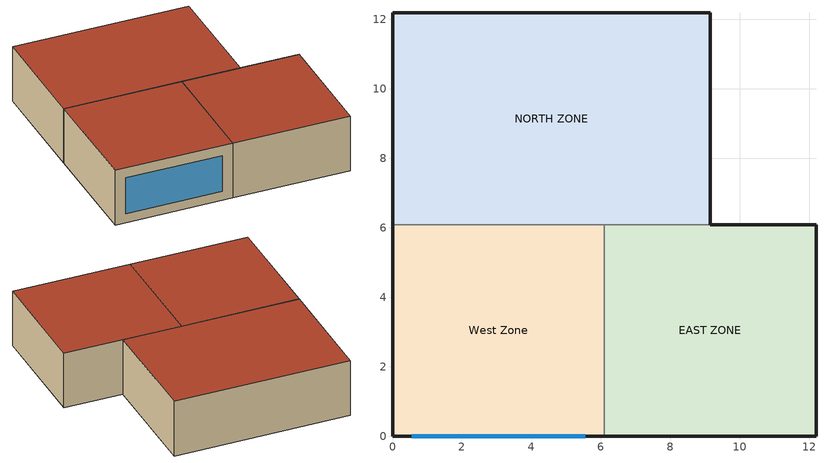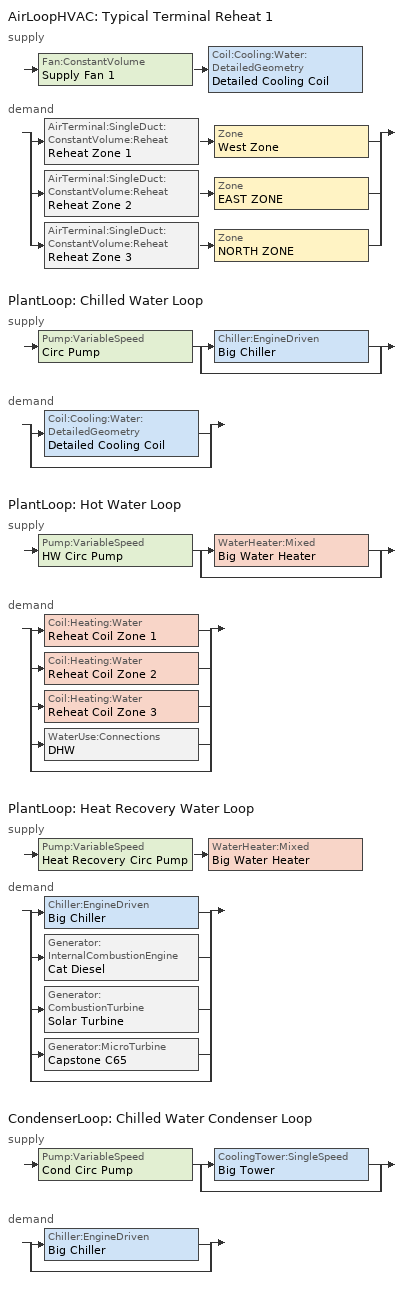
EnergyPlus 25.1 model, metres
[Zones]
West Zone
 floor adiabatic (FLOOR SLAB 8 IN): 0,0 0,6.1 6.1,6.1 6.1,0 z0
 wall outside (EXTWALL80): 0,6.1 0,0 6.1,0 z0:3.05
 wall to NORTH ZONE (PARTITION06): 6.1,6.1 0,6.1 z0:3.05
 wall to EAST ZONE (PARTITION06): 6.1,0 6.1,6.1 z0:3.05
 window (WIN-CON-LIGHT): 0.55,0 5.55,0 z0.5:2.5
 roof outside (ROOF34): 0,6.1 0,0 6.1,0 6.1,6.1 z3.05
EAST ZONE
 floor adiabatic (FLOOR SLAB 8 IN): 6.1,0 6.1,6.1 12.19,6.1 12.19,0 z0
 wall outside (EXTWALL80): 6.1,0 12.19,0 12.19,6.1 9.14,6.1 z0:3.05
 wall to NORTH ZONE (PARTITION06): 9.14,6.1 6.1,6.1 z0:3.05
 roof outside (ROOF34): 6.1,6.1 6.1,0 12.19,0 12.19,6.1 z3.05
NORTH ZONE
 floor adiabatic (FLOOR SLAB 8 IN): 0,6.1 0,12.19 9.14,12.19 9.14,6.1 z0
 wall outside (EXTWALL80): 9.14,6.1 9.14,12.19 0,12.19 0,6.1 z0:3.05
 roof outside (ROOF34): 0,12.19 0,6.1 9.14,6.1 9.14,12.19 z3.05
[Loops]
AirLoopHVAC 'Typical Terminal Reheat 1'
 supply: Fan:ConstantVolume 'Supply Fan 1' > Coil:Cooling:Water:DetailedGeometry 'Detailed Cooling Coil'
 demand: split
  | AirTerminal:SingleDuct:ConstantVolume:Reheat 'Reheat Zone 1' > Zone 'West Zone'
  | AirTerminal:SingleDuct:ConstantVolume:Reheat 'Reheat Zone 2' > Zone 'EAST ZONE'
  | AirTerminal:SingleDuct:ConstantVolume:Reheat 'Reheat Zone 3' > Zone 'NORTH ZONE'
PlantLoop 'Chilled Water Loop'
 supply: Pump:VariableSpeed 'Circ Pump' > split
  | Chiller:EngineDriven 'Big Chiller'
  | bypass
 demand: split
  | Coil:Cooling:Water:DetailedGeometry 'Detailed Cooling Coil'
  | bypass
PlantLoop 'Hot Water Loop'
 supply: Pump:VariableSpeed 'HW Circ Pump' > split
  | WaterHeater:Mixed 'Big Water Heater'
  | bypass
 demand: split
  | Coil:Heating:Water 'Reheat Coil Zone 1'
  | Coil:Heating:Water 'Reheat Coil Zone 2'
  | Coil:Heating:Water 'Reheat Coil Zone 3'
  | WaterUse:Connections 'DHW'
  | bypass
PlantLoop 'Heat Recovery Water Loop'
 supply: Pump:VariableSpeed 'Heat Recovery Circ Pump' > WaterHeater:Mixed 'Big Water Heater'
 demand: split
  | Chiller:EngineDriven 'Big Chiller'
  | Generator:InternalCombustionEngine 'Cat Diesel'
  | Generator:CombustionTurbine 'Solar Turbine'
  | Generator:MicroTurbine 'Capstone C65'
  | bypass
CondenserLoop 'Chilled Water Condenser Loop'
 supply: Pump:VariableSpeed 'Cond Circ Pump' > split
  | CoolingTower:SingleSpeed 'Big Tower'
  | bypass
 demand: split
  | Chiller:EngineDriven 'Big Chiller'
  | bypass
[Building]
NONE: North Axis {deg}=0; Terrain=Suburbs; Loads Convergence Tolerance Value {W}=0.04; Temperature Convergence Tolerance Value {deltaC}=0.4; Solar Distribution=FullInteriorAndExterior; Maximum Number of Warmup Days=25; Minimum Number of Warmup Days=6
[Site:Location]
CHICAGO_IL_USA TMY2-94846: Latitude {deg}=42; Longitude {deg}=-87.88; Time Zone {hr}=-6; Elevation {m}=190
[SizingPeriod:DesignDay] Day of Month=21; Humidity Condition Type=Wetbulb; Barometric Pressure {Pa}=99063; Rain Indicator=No; Snow Indicator=No; Daylight Saving Time Indicator=No; Solar Model Indicator=ASHRAEClearSky
Name | Month | Day Type | Maximum Dry-Bulb Temperature {C} | Daily Dry-Bulb Temperature Range {deltaC} | Wetbulb or DewPoint at Maximum Dry-Bulb {C} | Wind Speed {m/s} | Wind Direction {deg} | Sky Clearness
CHICAGO_IL_USA Annual Heating 99% Design Conditions DB | 1 | WinterDesignDay | -17.3 | 0 | -17.3 | 4.9 | 270 | 0
CHICAGO_IL_USA Annual Cooling 1% Design Conditions DB/MCWB | 7 | SummerDesignDay | 31.5 | 10.7 | 23 | 5.3 | 230 | 1
[Site:GroundTemperature:BuildingSurface]
20.03, 20.03, 20.13, 20.3, 20.43, 20.52, 20.62, 20.77, 20.78, 20.55, 20.44, 20.2
[Material] Thermal Absorptance=0.9
Name | Roughness | Thickness {m} | Conductivity {W/m-K} | Density {kg/m3} | Specific Heat {J/kg-K} | Solar Absorptance | Visible Absorptance
A1 - 1 IN STUCCO | Smooth | 0.0253898 | 0.691831 | 1858.142 | 836.8 | 0.92 | 0.92
C4 - 4 IN COMMON BRICK | Rough | 0.101498 | 0.726422 | 1922.216 | 836.8 | 0.76 | 0.76
E1 - 3 / 4 IN PLASTER OR GYP BOARD | Smooth | 0.01905 | 0.726422 | 1601.846 | 836.8 | 0.92 | 0.92
C6 - 8 IN CLAY TILE | Smooth | 0.203302 | 0.570761 | 1121.292 | 836.8 | 0.82 | 0.82
C10 - 8 IN HW CONCRETE | MediumRough | 0.203302 | 1.729577 | 2242.585 | 836.8 | 0.65 | 0.65
E2 - 1 / 2 IN SLAG OR STONE | Rough | 0.0127102 | 1.435549 | 881.0155 | 1673.6 | 0.55 | 0.55
E3 - 3 / 8 IN FELT AND MEMBRANE | Rough | 0.00954024 | 0.190253 | 1121.292 | 1673.6 | 0.75 | 0.75
B5 - 1 IN DENSE INSULATION | VeryRough | 0.0253898 | 0.0432394 | 91.30524 | 836.8 | 0.5 | 0.5
C12 - 2 IN HW CONCRETE | MediumRough | 0.0509016 | 1.729577 | 2242.585 | 836.8 | 0.65 | 0.65
[WindowMaterial:Glazing]
WIN-LAY-GLASS-LIGHT: Optical Data Type=SpectralAverage; Thickness {m}=0.003; Solar Transmittance at Normal Incidence=0.9; Front Side Solar Reflectance at Normal Incidence=0.031; Back Side Solar Reflectance at Normal Incidence=0.031; Visible Transmittance at Normal Incidence=0.9; Front Side Visible Reflectance at Normal Incidence=0.05; Back Side Visible Reflectance at Normal Incidence=0.05; Infrared Transmittance at Normal Incidence=0; Front Side Infrared Hemispherical Emissivity=0.84; Back Side Infrared Hemispherical Emissivity=0.84; Conductivity {W/m-K}=0.9
[Construction]
EXTWALL80: A1 - 1 IN STUCCO, C4 - 4 IN COMMON BRICK, E1 - 3 / 4 IN PLASTER OR GYP BOARD
PARTITION06: E1 - 3 / 4 IN PLASTER OR GYP BOARD, C6 - 8 IN CLAY TILE, E1 - 3 / 4 IN PLASTER OR GYP BOARD
FLOOR SLAB 8 IN: C10 - 8 IN HW CONCRETE
ROOF34: E2 - 1 / 2 IN SLAG OR STONE, E3 - 3 / 8 IN FELT AND MEMBRANE, B5 - 1 IN DENSE INSULATION, C12 - 2 IN HW CONCRETE
WIN-CON-LIGHT: WIN-LAY-GLASS-LIGHT
[Zone] Type=1; Multiplier=1; Ceiling Height {m}=autocalculate; Volume {m3}=autocalculate
West Zone; EAST ZONE; NORTH ZONE
[Sizing:Zone] Zone Cooling Design Supply Air Temperature Input Method=SupplyAirTemperature; Zone Cooling Design Supply Air Temperature {C}=14; Zone Heating Design Supply Air Temperature Input Method=SupplyAirTemperature; Zone Heating Design Supply Air Temperature {C}=50; Zone Cooling Design Supply Air Humidity Ratio {kgWater/kgDryAir}=0.009; Zone Heating Design Supply Air Humidity Ratio {kgWater/kgDryAir}=0.009; Zone Heating Sizing Factor=0; Zone Cooling Sizing Factor=0; Cooling Design Air Flow Method=DesignDay; Cooling Design Air Flow Rate {m3/s}=0; Heating Design Air Flow Method=DesignDay; Heating Design Air Flow Rate {m3/s}=0; Account for Dedicated Outdoor Air System=No; Dedicated Outdoor Air System Control Strategy=NeutralSupplyAir; Dedicated Outdoor Air Low Setpoint Temperature for Design {C}=autosize; Dedicated Outdoor Air High Setpoint Temperature for Design {C}=autosize
Name | Design Specification Outdoor Air Object
West Zone | SZ DSOA West Zone
EAST ZONE | SZ DSOA EAST ZONE
NORTH ZONE | SZ DSOA NORTH ZONE
[DesignSpecification:OutdoorAir] Outdoor Air Method=flow/zone; Outdoor Air Flow per Person {m3/s-person}=0; Outdoor Air Flow per Zone Floor Area {m3/s-m2}=0; Outdoor Air Flow per Zone {m3/s}=0
SZ DSOA West Zone; SZ DSOA EAST ZONE; SZ DSOA NORTH ZONE
[People] Number of People Schedule=BLDG Sch   1; Number of People Calculation Method=people; Fraction Radiant=0.3; Activity Level Schedule=Activity Sch; Carbon Dioxide Generation Rate {m3/s-W}=3.82E-8; Mean Radiant Temperature Calculation Type=EnclosureAveraged; Work Efficiency Schedule=Work Eff Sch; Clothing Insulation Calculation Method=ClothingInsulationSchedule; Clothing Insulation Schedule=Clothing Sch; Air Velocity Schedule=Air Velo Sch; Thermal Comfort Model 1 Type=FANGER
Name | Zone or ZoneList or Space or SpaceList | Number of People
West Zone | West Zone | 3
EAST ZONE | EAST ZONE | 3
NORTH ZONE | NORTH ZONE | 4
[Lights] Schedule=BLDG Sch   3; Design Level Calculation Method=LightingLevel; Return Air Fraction=0; Fraction Radiant=0.2; Fraction Visible=0.2; Fraction Replaceable=0
Name | Zone or ZoneList or Space or SpaceList | Lighting Level {W}
EAST ZONE Lights 1 | EAST ZONE | 1464.375
NORTH ZONE Lights 1 | NORTH ZONE | 878.6252
[ElectricEquipment] Schedule=BLDG Sch   2; Design Level Calculation Method=EquipmentLevel; Fraction Latent=0; Fraction Radiant=0.3; Fraction Lost=0
Name | Zone or ZoneList or Space or SpaceList | Design Level {W}
West Zone ElecEq 1 | West Zone | 2928.751
EAST ZONE ElecEq 1 | EAST ZONE | 1464.375
NORTH ZONE ElecEq 1 | NORTH ZONE | 2928.751
[PlantLoop] Fluid Type=Water; Maximum Loop Flow Rate {m3/s}=autosize; Minimum Loop Flow Rate {m3/s}=0; Load Distribution Scheme=Optimal; Plant Loop Demand Calculation Scheme=SingleSetpoint; Common Pipe Simulation=None; Pressure Simulation Type=None; Loop Circulation Time {minutes}=2
Name | Plant Equipment Operation Scheme | Maximum Loop Temperature {C} | Minimum Loop Temperature {C} | Plant Loop Volume {m3}
Chilled Water Loop | CW Loop Operation | 98 | 1 | autocalculate
Hot Water Loop | Hot Loop Operation | 100 | 10 | autocalculate
Heat Recovery Water Loop | Hot Loop Operation | 98 | 10 | 0.6
[Sizing:Plant]
Name | Loop Type | Design Loop Exit Temperature {C} | Loop Design Temperature Difference {deltaC}
Chilled Water Loop | cooling | 6.67 | 7
Hot Water Loop | Heating | 55 | 7
Heat Recovery Water Loop | Heating | 45 | 7
Chilled Water Condenser Loop | Condenser | 29.4 | 5.6
[CondenserLoop]
Chilled Water Condenser Loop: Fluid Type=Water; Condenser Equipment Operation Scheme=Tower Loop Operation; Maximum Loop Temperature {C}=50; Minimum Loop Temperature {C}=5; Maximum Loop Flow Rate {m3/s}=autosize; Minimum Loop Flow Rate {m3/s}=0; Condenser Loop Volume {m3}=autocalculate; Load Distribution Scheme=SequentialLoad
[SetpointManager:FollowOutdoorAirTemperature]
MyCondenserControl: Control Variable=Temperature; Reference Temperature Type=OutdoorAirWetBulb; Offset Temperature Difference {deltaC}=0; Maximum Setpoint Temperature {C}=80; Minimum Setpoint Temperature {C}=10; Setpoint Node or NodeList=Condenser Supply Outlet Node
[PlantEquipmentOperationSchemes]
Name | Control Scheme 1 | Control Scheme 1 Schedule | Control Scheme 2 | Control Scheme 2 Schedule
CW Loop Operation | Peak Operation | On Peak | Peak Operation | Off Peak
Hot Loop Operation | Water Heater Only | ON
[CondenserEquipmentOperationSchemes]
Tower Loop Operation: Control Scheme 1=Year Round Tower Operation; Control Scheme 1 Schedule=ON
[PlantEquipmentOperation:CoolingLoad] Load Range 1 Lower Limit {W}=0
Name | Load Range 1 Upper Limit {W} | Range 1 Equipment List
Peak Operation | 500000 | Diesel Only
Year Round Tower Operation | 90000000 | All Towers
[PlantEquipmentOperation:HeatingLoad]
Water Heater Only: Load Range 1 Lower Limit {W}=0; Load Range 1 Upper Limit {W}=10000000; Range 1 Equipment List=heating plant
[PlantEquipmentList]
Diesel Only: Big Chiller
heating plant: Big Water Heater
[CondenserEquipmentList]
All Towers: Big Tower
[AirLoopHVAC]
Typical Terminal Reheat 1: Design Supply Air Flow Rate {m3/s}=autosize
[Sizing:System]
Typical Terminal Reheat 1: Type of Load to Size On=sensible; Design Outdoor Air Flow Rate {m3/s}=autosize; Central Heating Maximum System Air Flow Ratio=0.3; Preheat Design Temperature {C}=7; Preheat Design Humidity Ratio {kgWater/kgDryAir}=0.008; Precool Design Temperature {C}=11; Precool Design Humidity Ratio {kgWater/kgDryAir}=0.008; Central Cooling Design Supply Air Temperature {C}=12.8; Central Heating Design Supply Air Temperature {C}=16.7; Type of Zone Sum to Use=noncoincident; 100% Outdoor Air in Cooling=no; 100% Outdoor Air in Heating=no; Central Cooling Design Supply Air Humidity Ratio {kgWater/kgDryAir}=0.008; Central Heating Design Supply Air Humidity Ratio {kgWater/kgDryAir}=0.008; Cooling Supply Air Flow Rate Method=DesignDay; Cooling Supply Air Flow Rate {m3/s}=0; Heating Supply Air Flow Rate Method=DesignDay; Heating Supply Air Flow Rate {m3/s}=0; Zone Maximum Outdoor Air Fraction=1; Cooling Design Capacity Method=CoolingDesignCapacity; Cooling Design Capacity {W}=autosize; Heating Design Capacity Method=HeatingDesignCapacity; Heating Design Capacity {W}=autosize; Central Cooling Capacity Control Method=VAV
[AvailabilityManager:Scheduled]
Reheat System 1 Avail: Schedule=FanAndCoilAvailSched
[SetpointManager:Scheduled] Control Variable=Temperature
Name | Schedule | Setpoint Node or NodeList
Supply Air Temp Manager | Seasonal Reset Supply Air Temp Sch | Supply Air Temp Nodes
Chilled Water Loop Setpoint Manager | CW Loop Temp Schedule | Chilled Water Loop Setpoint Node List
Hot Water Loop Setpoint Manager | HW Loop Temp Schedule | Hot Water Loop Setpoint Node List
Heat Recovery Water Loop Setpoint Manager | Heat Recovery Loop Temp Schedule | Heat Recovery Water Loop Setpoint Node List
Big Chiller Setpoint Manager | CW Loop Temp Schedule | Big Chiller Outlet Node
[Controller:WaterCoil]
Main Cooling Coil Controller: Control Variable=Temperature; Action=Reverse; Actuator Variable=FLOW; Controller Convergence Tolerance {deltaC}=0.1; Maximum Actuated Flow {m3/s}=0.0011; Minimum Actuated Flow {m3/s}=0
[Zone equipment]
West Zone: Reheat Zone 1
EAST ZONE: Reheat Zone 2
NORTH ZONE: Reheat Zone 3
[AirTerminal:SingleDuct:ConstantVolume:Reheat] Availability Schedule=on; Maximum Air Flow Rate {m3/s}=autosize; Maximum Hot Water or Steam Flow Rate {m3/s}=autosize; Minimum Hot Water or Steam Flow Rate {m3/s}=0; Convergence Tolerance=0.001
Name | Reheat Coil
Reheat Zone 1 | Reheat Coil Zone 1
Reheat Zone 2 | Reheat Coil Zone 2
Reheat Zone 3 | Reheat Coil Zone 3
[ZoneControl:Thermostat] Control Type Schedule=Dual Zone Control Type Sched; Control 1=Dual setpoints
Name | Zone or ZoneList
Zone 1 Thermostat | West Zone
Zone 2 Thermostat | EAST ZONE
Zone 3 Thermostat | NORTH ZONE
[ThermostatSetpoint:DualSetpoint]
Dual setpoints: Heating Setpoint Temperature Schedule=Heating Setpoints; Cooling Setpoint Temperature Schedule=Cooling Setpoints
[Chiller:EngineDriven]
Big Chiller: Condenser Type=WaterCooled; Nominal Capacity {W}=autosize; Nominal COP {W/W}=2.75; Minimum Part Load Ratio=0.15; Maximum Part Load Ratio=1; Optimum Part Load Ratio=0.65; Design Condenser Inlet Temperature {C}=35; Temperature Rise Coefficient=2.778; Design Chilled Water Outlet Temperature {C}=6.67; Design Chilled Water Flow Rate {m3/s}=autosize; Design Condenser Water Flow Rate {m3/s}=autosize; Coefficient 1 of Capacity Ratio Curve=0.9949; Coefficient 2 of Capacity Ratio Curve=-0.045954; Coefficient 3 of Capacity Ratio Curve=-0.0013543; Coefficient 1 of Power Ratio Curve=2.333; Coefficient 2 of Power Ratio Curve=-1.975; Coefficient 3 of Power Ratio Curve=0.6121; Coefficient 1 of Full Load Ratio Curve=0.03303; Coefficient 2 of Full Load Ratio Curve=0.6852; Coefficient 3 of Full Load Ratio Curve=0.2818; Chilled Water Outlet Temperature Lower Limit {C}=5; Fuel Use Curve=Fuel Use Curve; Jacket Heat Recovery Curve=Recovery Jacket Heat Curve; Lube Heat Recovery Curve=Recovery Lube Heat Curve; Total Exhaust Energy Curve=Total Exhaust Energy Curve; Exhaust Temperature Curve=Exhaust Temp Curve; Coefficient 1 of U-Factor Times Area Curve=0.01516; Coefficient 2 of U-Factor Times Area Curve=0.9; Maximum Exhaust Flow per Unit of Power Output {(kg/s)/W}=0.00063; Design Minimum Exhaust Temperature {C}=150; Fuel Type=DIESEL; Fuel Higher Heating Value {kJ/kg}=45500; Design Heat Recovery Water Flow Rate {m3/s}=autosize; Chiller Flow Mode=LeavingSetpointModulated; Maximum Temperature for Heat Recovery at Heat Recovery Outlet Node {C}=80; Condenser Heat Recovery Relative Capacity Fraction=1
[WaterHeater:Mixed]
Big Water Heater: Tank Volume {m3}=0.151; Setpoint Temperature Schedule=Hot Water Setpoint Temperature Schedule; Deadband Temperature Difference {deltaC}=5; Maximum Temperature Limit {C}=82.2222; Heater Control Type=CYCLE; Heater Maximum Capacity {W}=12000; Heater Fuel Type=Electricity; Heater Thermal Efficiency=1; Ambient Temperature Indicator=SCHEDULE; Ambient Temperature Schedule=Hot Water Ambient Temperature Schedule; Off Cycle Loss Coefficient to Ambient Temperature {W/K}=5; On Cycle Loss Coefficient to Ambient Temperature {W/K}=5; Use Side Effectiveness=1; Source Side Effectiveness=0.9; Use Side Design Flow Rate {m3/s}=autosize; Source Side Design Flow Rate {m3/s}=0.000471
[CoolingTower:SingleSpeed]
Big Tower: Design Water Flow Rate {m3/s}=AUTOSIZE; Design Air Flow Rate {m3/s}=AUTOSIZE; Design Fan Power {W}=AUTOSIZE; Design U-Factor Times Area Value {W/K}=AUTOSIZE; Free Convection Regime Air Flow Rate {m3/s}=autocalculate; Free Convection Regime U-Factor Times Area Value {W/K}=autocalculate; Performance Input Method=UFactorTimesAreaAndDesignWaterFlowRate
[Pump:VariableSpeed] Design Pump Head {Pa}=300000; Motor Efficiency=0.87; Fraction of Motor Inefficiencies to Fluid Stream=0; Coefficient 1 of the Part Load Performance Curve=0; Coefficient 2 of the Part Load Performance Curve=1; Coefficient 3 of the Part Load Performance Curve=0; Coefficient 4 of the Part Load Performance Curve=0; Design Minimum Flow Rate {m3/s}=0; Pump Control Type=INTERMITTENT
Name | Design Maximum Flow Rate {m3/s} | Design Power Consumption {W}
Circ Pump; Cond Circ Pump; Heat Recovery Circ Pump | autosize | autosize
HW Circ Pump | 0.0043 | 2000
[Coil:Heating:Water] Availability Schedule=on; U-Factor Times Area Value {W/K}=autosize; Maximum Water Flow Rate {m3/s}=autosize; Performance Input Method=UFactorTimesAreaAndDesignWaterFlowRate; Rated Inlet Water Temperature {C}=82.2; Rated Inlet Air Temperature {C}=16.6; Rated Outlet Water Temperature {C}=71.1; Rated Outlet Air Temperature {C}=32.2
Reheat Coil Zone 1; Reheat Coil Zone 2; Reheat Coil Zone 3
[Coil:Cooling:Water:DetailedGeometry]
Detailed Cooling Coil: Availability Schedule=on; Maximum Water Flow Rate {m3/s}=AUTOSIZE; Tube Outside Surface Area {m2}=AUTOSIZE; Total Tube Inside Area {m2}=AUTOSIZE; Fin Surface Area {m2}=AUTOSIZE; Minimum Airflow Area {m2}=AUTOSIZE; Coil Depth {m}=AUTOSIZE; Fin Diameter {m}=AUTOSIZE; Fin Thickness {m}=0.0015; Tube Inside Diameter {m}=0.01445; Tube Outside Diameter {m}=0.0159; Tube Thermal Conductivity {W/m-K}=386; Fin Thermal Conductivity {W/m-K}=204; Fin Spacing {m}=0.0018; Tube Depth Spacing {m}=0.026; Number of Tube Rows=6; Number of Tubes per Row=AUTOSIZE
[Fan:ConstantVolume]
Supply Fan 1: Availability Schedule=on; Fan Total Efficiency=0.7; Pressure Rise {Pa}=600; Maximum Flow Rate {m3/s}=autosize; Motor Efficiency=0.9; Motor In Airstream Fraction=1
[ElectricLoadCenter:Distribution]
Electric Load Center: Generator List=Backup Generators; Generator Operation Scheme Type=Baseload; Generator Demand Limit Scheme Purchased Electric Demand Limit {W}=0; Electrical Buss Type=AlternatingCurrent
[ElectricLoadCenter:Generators]
Backup Generators: Generator 1=Cat Diesel; Generator 1 Rated Electric Power Output {W}=50000; Generator 1 Availability Schedule=ON PEAK GENERATOR SCHEDULE; Generator 2=Solar Turbine; Generator 2 Rated Electric Power Output {W}=30000; Generator 2 Availability Schedule=OFF PEAK GENERATOR SCHEDULE; Generator 3=Capstone C65; Generator 3 Rated Electric Power Output {W}=65000; Generator 3 Availability Schedule=MID PEAK GENERATOR SCHEDULE
[Generator:InternalCombustionEngine]
Cat Diesel: Rated Power Output {W}=50000; Minimum Part Load Ratio=0.15; Maximum Part Load Ratio=1; Optimum Part Load Ratio=0.65; Shaft Power Curve=BG Shaft Power Curve; Jacket Heat Recovery Curve=BG Recovery Jacket Heat Curve; Lube Heat Recovery Curve=BG Recovery Lube Heat Curve; Total Exhaust Energy Curve=BG Total Exhaust Energy Curve; Exhaust Temperature Curve=BG Exhaust Temperature Curve; Coefficient 1 of U-Factor Times Area Curve=0.00952329; Coefficient 2 of U-Factor Times Area Curve=0.9; Maximum Exhaust Flow per Unit of Power Output {(kg/s)/W}=6.3e-07; Design Minimum Exhaust Temperature {C}=150; Fuel Higher Heating Value {kJ/kg}=45500; Design Heat Recovery Water Flow Rate {m3/s}=0.00125; Fuel Type=Diesel; Heat Recovery Maximum Temperature {C}=90
[Generator:CombustionTurbine]
Solar Turbine: Rated Power Output {W}=30000; Minimum Part Load Ratio=0.15; Maximum Part Load Ratio=1; Optimum Part Load Ratio=0.65; Part Load Based Fuel Input Curve=BG PL Based Fuel Input Curve; Temperature Based Fuel Input Curve=BG Temp Based Fuel Input Curve; Exhaust Flow Curve=BG Exhaust Flow Curve; Part Load Based Exhaust Temperature Curve=BG PL Based Exhaust Temp Curve; Temperature Based Exhaust Temperature Curve=BG Temp Based Exhaust Temp Curve; Heat Recovery Lube Energy Curve=BG Tur Recovery Lube Heat Curve; Coefficient 1 of U-Factor Times Area Curve=0.0190704; Coefficient 2 of U-Factor Times Area Curve=0.9; Maximum Exhaust Flow per Unit of Power Output {(kg/s)/W}=5.04e-06; Design Minimum Exhaust Temperature {C}=150; Design Air Inlet Temperature {C}=25; Fuel Higher Heating Value {kJ/kg}=43500; Design Heat Recovery Water Flow Rate {m3/s}=0.00125; Fuel Type=NaturalGas; Heat Recovery Maximum Temperature {C}=90
[Generator:MicroTurbine]
Capstone C65: Reference Electrical Power Output {W}=65000; Minimum Full Load Electrical Power Output {W}=29900; Maximum Full Load Electrical Power Output {W}=65000; Reference Electrical Efficiency Using Lower Heating Value=0.29; Reference Combustion Air Inlet Temperature {C}=15; Reference Combustion Air Inlet Humidity Ratio {kgWater/kgDryAir}=0.00638; Reference Elevation {m}=0; Electrical Power Function of Temperature and Elevation Curve=Capstone C65 Power_vs_Temp_Elev; Electrical Efficiency Function of Temperature Curve=Capstone C65 Efficiency_vs_Temp; Electrical Efficiency Function of Part Load Ratio Curve=Capstone C65 Efficiency_vs_PLR; Fuel Type=NaturalGas; Fuel Higher Heating Value {kJ/kg}=50000; Fuel Lower Heating Value {kJ/kg}=45450; Standby Power {W}=300; Ancillary Power {W}=4500; Reference Thermal Efficiency Using Lower Heat Value=0.4975; Reference Inlet Water Temperature {C}=60; Heat Recovery Water Flow Operating Mode=PlantControl; Reference Heat Recovery Water Flow Rate {m3/s}=0.00252362; Thermal Efficiency Function of Temperature and Elevation Curve=Capstone C65 ThermalEff_vs_Temp_Elev; Heat Recovery Rate Function of Part Load Ratio Curve=Capstone C65 HeatRecoveryRate_vs_PLR; Heat Recovery Rate Function of Inlet Water Temperature Curve=Capstone C65 HeatRecoveryRate_vs_InletTemp; Heat Recovery Rate Function of Water Flow Rate Curve=Capstone C65 HeatRecoveryRate_vs_WaterFlow; Minimum Heat Recovery Water Flow Rate {m3/s}=0.00157726; Maximum Heat Recovery Water Flow Rate {m3/s}=0.00378543; Maximum Heat Recovery Water Temperature {C}=82.2; Reference Exhaust Air Mass Flow Rate {kg/s}=0.489885; Exhaust Air Flow Rate Function of Temperature Curve=Capstone C65 ExhAirFlowRate_vs_InletTemp; Exhaust Air Flow Rate Function of Part Load Ratio Curve=Capstone C65 ExhAirFlowRate_vs_PLR; Nominal Exhaust Air Outlet Temperature=308.9; Exhaust Air Temperature Function of Temperature Curve=Capstone C65 ExhaustTemp_vs_InletTemp; Exhaust Air Temperature Function of Part Load Ratio Curve=Capstone C65 ExhaustTemp_vs_PLR
[WaterUse:Equipment]
Domestic Hot Water: Peak Flow Rate {m3/s}=0.001; Flow Rate Fraction Schedule=DHW Flow Frac Sch
[WaterUse:Connections]
DHW: Cold Water Supply Temperature Schedule=DHW Mains Temp Sch; Drain Water Heat Exchanger Type=NONE; Water Use Equipment 1=Domestic Hot Water
[Schedule:Compact]
HOT WATER AMBIENT TEMPERATURE SCHEDULE: Through: 12/31, For: AllDays, Until: 24:00, 22
HOT WATER SETPOINT TEMPERATURE SCHEDULE: Through: 12/31, For: AllDays, Until: 24:00, 45
ACTIVITY SCH: Through: 12/31, For: AllDays, Until: 24:00, 131.8
WORK EFF SCH: Through: 12/31, For: AllDays, Until: 24:00, 0
CLOTHING SCH; ON: Through: 12/31, For: AllDays, Until: 24:00, 1
AIR VELO SCH: Through: 12/31, For: AllDays, Until: 24:00, 0.14
BLDG SCH   1: Through: 12/31, For: Weekdays, Until: 6:00, 0, Until: 7:00, 0.1, Until: 8:00, 0.5, Until: 12:00, 1, Until: 13:00, 0.5, Until: 16:00, 1, Until: 17:00, 0.5, Until: 18:00, 0.1, Until: 24:00, 0, For: Weekends Holiday, Until: 24:00, 0, For: SummerDesignDay, Until: 6:00, 0, Until: 7:00, 0.1, Until: 8:00, 0.5, Until: 12:00, 1, Until: 13:00, 0.5, Until: 16:00, 1, Until: 17:00, 0.5, Until: 18:00, 0.1, Until: 24:00, 0, For: WinterDesignDay CustomDay1 CustomDay2, Until: 24:00, 0
BLDG SCH   2: Through: 12/31, For: Weekdays, Until: 8:00, 0, Until: 18:00, 1, Until: 24:00, 0, For: Weekends Holiday, Until: 24:00, 0, For: SummerDesignDay, Until: 8:00, 0, Until: 18:00, 1, Until: 24:00, 0, For: WinterDesignDay CustomDay1 CustomDay2, Until: 24:00, 0
BLDG SCH   3: Through: 12/31, For: Weekdays, Until: 6:00, 0.05, Until: 7:00, 0.2, Until: 17:00, 1, Until: 18:00, 0.5, Until: 24:00, 0.05, For: Weekends Holiday, Until: 24:00, 0.05, For: SummerDesignDay, Until: 6:00, 0.05, Until: 7:00, 0.2, Until: 17:00, 1, Until: 18:00, 0.5, Until: 24:00, 0.05, For: WinterDesignDay CustomDay1 CustomDay2, Until: 24:00, 0.05
ON PEAK: Through: 12/31, For: AllDays, Until: 9:00, 0, Until: 18:00, 1, Until: 24:00, 0
OFF PEAK; OFF PEAK GENERATOR SCHEDULE: Through: 12/31, For: AllDays, Until: 9:00, 1, Until: 18:00, 0, Until: 24:00, 1
SEASONAL RESET SUPPLY AIR TEMP SCH: Through: 3/31, For: AllDays, Until: 24:00, 16, Through: 9/30, For: AllDays, Until: 24:00, 13, Through: 12/31, For: AllDays, Until: 24:00, 16
FANANDCOILAVAILSCHED: Through: 3/31, For: AllDays, Until: 24:00, 1, Through: 9/30, For: Weekdays, Until: 7:00, 0, Until: 17:00, 1, Until: 24:00, 0, For: Weekends Holiday, Until: 24:00, 0, For: SummerDesignDay WinterDesignDay, Until: 7:00, 0, Until: 17:00, 1, Until: 24:00, 0, For: CustomDay1 CustomDay2, Until: 24:00, 0, Through: 12/31, For: AllDays, Until: 24:00, 1
CW LOOP TEMP SCHEDULE: Through: 12/31, For: AllDays, Until: 24:00, 6.67
HW LOOP TEMP SCHEDULE: Through: 3/31, For: AllDays, Until: 24:00, 60, Through: 9/30, For: AllDays, Until: 24:00, 45, Through: 12/31, For: AllDays, Until: 24:00, 60
HEAT RECOVERY LOOP TEMP SCHEDULE: Through: 12/31, For: AllDays, Until: 24:00, 25
HEATING SETPOINTS: Through: 12/31, For: Weekdays weekends holiday, Until: 8:00, 15, Until: 18:00, 20, Until: 24:00, 15, For: SummerDesignDay, Until: 24:00, 20, For: WinterDesignDay, Until: 24:00, 20, For: CustomDay1 CustomDay2, Until: 8:00, 15, Until: 18:00, 20, Until: 24:00, 15
COOLING SETPOINTS: Through: 12/31, For: Weekdays weekends holiday, Until: 8:00, 30, Until: 18:00, 24, Until: 24:00, 30, For: SummerDesignDay, Until: 24:00, 20, For: WinterDesignDay, Until: 24:00, 20, For: CustomDay1 CustomDay2, Until: 8:00, 30, Until: 18:00, 24, Until: 24:00, 30
DUAL ZONE CONTROL TYPE SCHED: Through: 12/31, For: AllDays, Until: 24:00, 4
DHW MAINS TEMP SCH: Through: 12/31, For: AllDays, Until: 24:00, 20
DHW FLOW FRAC SCH: Through: 12/31, For: AllDays, Until: 6:00, 0, Until: 9:00, 0.1, Until: 10:00, 0.2, Until: 11:00, 0.3, Until: 12:00, 0.5, Until: 13:00, 0.7, Until: 14:00, 0.9, Until: 15:00, 1, Until: 16:00, 0.7, Until: 17:00, 0.5, Until: 18:00, 0.2, Until: 19:00, 0.1, Until: 24:00, 0
ON PEAK GENERATOR SCHEDULE: Through: 12/31, For: AllDays, Until: 14:00, 0, Until: 18:00, 1, Until: 24:00, 0
MID PEAK GENERATOR SCHEDULE: Through: 12/31, For: AllDays, Until: 9:00, 0, Until: 14:00, 1, Until: 24:00, 0
[Curve:Bicubic]
Capstone C65 ThermalEff_vs_Temp_Elev: Coefficient1 Constant=0.935538; Coefficient2 x=0.00541992; Coefficient3 x**2=-7.8902e-05; Coefficient4 y=-1.74338e-05; Coefficient5 y**2=-2.51197e-08; Coefficient6 x*y=-4.50373e-06; Coefficient7 x**3=1.49283e-06; Coefficient8 y**3=2.16866e-12; Coefficient9 x**2*y=1.93982e-08; Coefficient10 x*y**2=6.73429e-10; Minimum Value of x=-17.8; Maximum Value of x=48.9; Minimum Value of y=0; Maximum Value of y=3048
[Curve:Biquadratic]
Capstone C65 Power_vs_Temp_Elev: Coefficient1 Constant=1.20277; Coefficient2 x=-0.0096713; Coefficient3 x**2=-4.86079e-06; Coefficient4 y=-0.000154239; Coefficient5 y**2=9.11142e-09; Coefficient6 x*y=8.79789e-07; Minimum Value of x=-17.8; Maximum Value of x=50; Minimum Value of y=0; Maximum Value of y=3050
[Curve:Cubic]
Name | Coefficient1 Constant | Coefficient2 x | Coefficient3 x**2 | Coefficient4 x**3 | Minimum Value of x | Maximum Value of x | Input Unit Type for X | Output Unit Type
Capstone C65 Efficiency_vs_Temp | 1.04022 | -0.0017314 | -6.49704e-05 | 5.13317e-07 | -20 | 50
Capstone C65 Efficiency_vs_PLR | 0.21529 | 2.561463 | -3.24613 | 1.497306 | 0.03 | 1
Capstone C65 ExhAirFlowRate_vs_InletTemp | 0.983742 | 6.76623e-05 | 5.35766e-05 | -2.12819e-06 | -20 | 50 | Temperature | Dimensionless
Capstone C65 ExhAirFlowRate_vs_PLR | 0.272074 | 1.313337 | -1.04808 | 0.462166 | 0.03 | 1
Capstone C65 ExhaustTemp_vs_InletTemp | 0.924636 | 0.0052553 | -1.97367e-05 | -5.66196e-07 | -20 | 50
Capstone C65 ExhaustTemp_vs_PLR | 0.59175 | 0.87874 | -0.880443 | 0.410713 | 0.03 | 1
[Curve:Quadratic]
Name | Coefficient1 Constant | Coefficient2 x | Coefficient3 x**2 | Minimum Value of x | Maximum Value of x | Input Unit Type for X | Output Unit Type
Fuel Use Curve | 1.3 | 0.6318 | -0.4165 | 0 | 1
Recovery Jacket Heat Curve | 0.3922 | -0.4367 | 0.27796 | 0 | 1
Recovery Lube Heat Curve | 0.833 | -0.1371 | 0.0803 | 0 | 1
Total Exhaust Energy Curve | 0.3144 | -0.1353 | 0.09726 | 0 | 1
Exhaust Temp Curve | 392.4 | 33.33 | 0 | 0 | 1
BG Shaft Power Curve | 0.09755 | 0.6318 | -0.4165 | 0 | 1
BG Recovery Jacket Heat Curve | 0.25 | 0 | 0 | 0 | 1
BG Recovery Lube Heat Curve | 0.15 | 0 | 0 | 0 | 1
BG Total Exhaust Energy Curve | 0.1 | 0 | 0 | 0 | 1
BG Exhaust Temperature Curve | 425 | 0 | 0 | 0 | 1
BG PL Based Fuel Input Curve | 9.41 | -9.48 | 4.32 | 0 | 1
BG Temp Based Fuel Input Curve | 1.0044 | -0.0008 | 0 | 0 | 1
BG Exhaust Flow Curve | 0.05 | 0 | 0 | 0 | 1
BG PL Based Exhaust Temp Curve | 450 | 0 | 0 | 0 | 1
BG Temp Based Exhaust Temp Curve | 1.005 | 0.0018 | 0 | 0 | 1
BG Tur Recovery Lube Heat Curve | 0.223 | -0.4 | 0.2286 | 0 | 1
Capstone C65 HeatRecoveryRate_vs_PLR | 0 | 1 | 0 | 0.03 | 1
Capstone C65 HeatRecoveryRate_vs_InletTemp | 0.7516 | 0.00414 | 0 | 29.44 | 85 | Temperature | Dimensionless
Capstone C65 HeatRecoveryRate_vs_WaterFlow | 0.83 | 88.76138 | -8541.83 | 0.00157726 | 0.00378543 | VolumetricFlow | Dimensionless
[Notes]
HeatRecoveryPlantLoopAuto.idf
Basic file description:  1 story building divided into 3 interior conditioned zones. Roof with no plenum.
No ground contact with floor. Outdoor air is modulated based on occupancy and floor area.
Highlights:              Test of the heat recovery loops with 3 generators and the engine driven chiller using the
hot water tank to transfer heat to the hot water loop. Engine Driven Chiller is autosizing. The file also contains Pollution
Reporting (electric coefficients for Illinois).
Simulation Location/Run: CHICAGO_IL_USA TMY2-94846, 2 design days, 2 run periods,
Run Control executes two run periods (see RUN PERIOD object)
Location:                Chicago, IL
Design Days:             CHICAGO_IL_USA Annual Heating 99% Design Conditions DB, MaxDB= -17.3°C
CHICAGO_IL_USA Annual Cooling 1% Design Conditions, MaxDB=  31.5°C MCWB=  23.0°C
Run Period (Weather File): Winter 1/1 - 2/5, Summer 11/25 - 12/31, CHICAGO_IL_USA TMY2-94846
Run Control:             No zone or system sizing, design day simulation.
Building: Single floor rectangular L-shaped building 40 ft south wall, 40 ft west wall, zone height 10 feet.
There is a single window in West Zone's south wall. The walls are 1 in stucco over 4 in common brick
and gypboard. The roof is a built up roof with 1/2 in stone over 3/8 in felt over 1 in dense insulation
supported by 2 in heavy weight concrete. The window is single pane 3mm clear.
The window to wall ratio is approximately 0.07.
The building is oriented due north.
Floor Area:        130.1 m2 (1403 ft2)
Number of Stories: 1
Zone Description Details:
|       West         |         East           |    window = *
Internal gains description:     ZONE West      - lighting is 0 watts, equip is 2928.751 watts, 3 occupants
Internal gains description:     ZONE North     - lighting is 878.6252 watts, equip is 2928.751 watts, 4 occupants
Internal gains description:     ZONE East      - lighting is 1464.375 watts, equip is 1464.375 watts, 3 occupants
Interzone Surfaces:             3 interzone surfaces (see diagram)
Internal Mass:                  None
Detached Shading:               None
Daylight:                       None
Natural Ventilation:            None
Compact Schedules:              Yes
Solair Distribution:            FullInteriorAndExterior
HVAC:                           3 zone terminal reheat system using single constant volume air loop. Central chilled
water coil scheduled to provide 16 C winter and 13 C summer supply air temperature.
Terminal reheat coils trim supply air temperature to meet zone thermostat set point.
Thermostat setting at 20 C in winter with 15 C set back temperature, 24 C in summer
with 30 C set back temperature. Cooling coil off in winter, reheat coil on all year.
GENERATOR:COMBUSTION TURBINE, GENERATOR:IC ENGINE, and GENERATOR:MICROTURBINE coordinated through the
ElectricLoadCenter:Distribution and ELECTRIC LOAD CENTER:GENERATORS, along with the
Chiller:EngineDriven provide the waste heat for the heat recovery loop.
The Electric hot water heater acts as a storage tank and recovers the heat from the Engine driven chiller and
the generators and stores that energy in the tank.  The water tank is also hooked up to the reheat coils and
provides the necessary heat to the system either through the recovered heat or the water heater can add
additional heat to make up the difference.  There is a scheduled domestic hot water demand on the tank which
increases during the day to put another significant load on the tank for the recovered heat or the tank burner
which is electrical.
Zonal Equipment:                AirTerminal:SingleDuct:ConstantVolume:Reheat
Central Air Handling Equipment: Yes
System Equipment Autosize:      No (chilled water, condenser, and hot water loop volumes are autosized)
Purchased Cooling:              No
Purchased Heating:              No
Purchased Chilled Water:        No
Purchased Hot Water:            No
Coils:                          Coil:Cooling:Water:DetailedGeometry
Pumps:                          Pump:VariableSpeed
Boilers:                        WATER HEATER:MIXED
Chillers:                       CHILLER:ENGINEDRIVEN
PlantEquipmentOperation:CoolingLoad object.
Towers:                         CoolingTower:SingleSpeed
Generators:                     GENERATOR:COMBUSTION TURBINE, GENERATOR:IC ENGINE, GENERATOR:MICROTURBINE
Standard Reports:               None
Timestep or Hourly Variables:   Timestep
Time bins Report:               None
HTML Report:                    None
Environmental Emissions:        Yes
Utility Tariffs:                None
